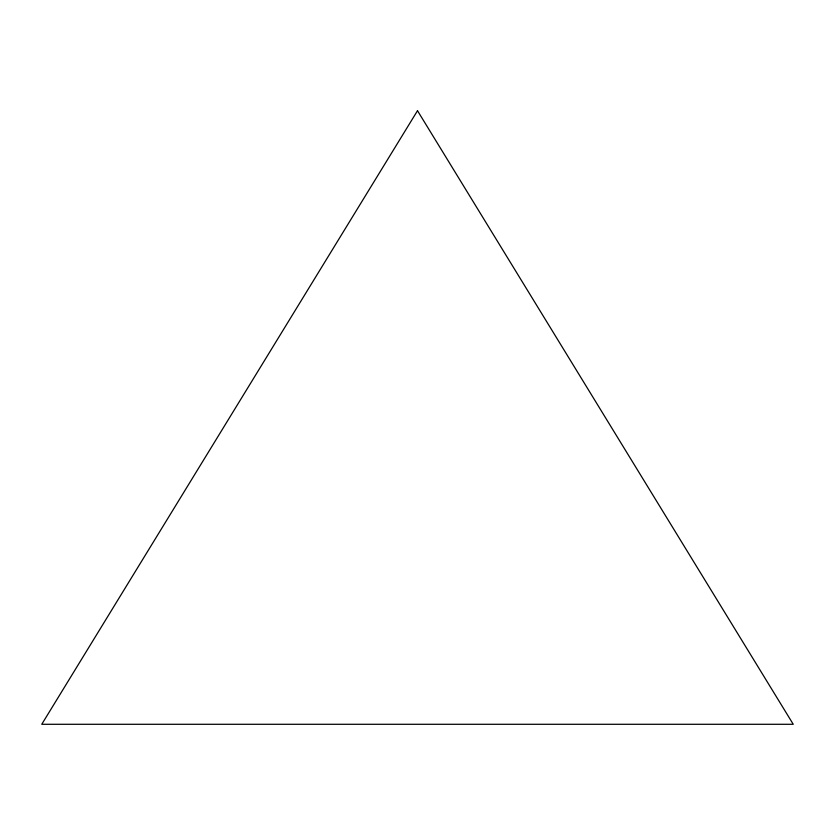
<?xml version="1.0" encoding="UTF-8"?>
<svg xmlns="http://www.w3.org/2000/svg" width="835" height="835" viewBox="0 0 835 835"><rect width="100%" height="100%" fill="white"/><g stroke="black" fill="none" stroke-linecap="round" stroke-linejoin="round"><path stroke-width="1.25" d="M417.5 110.711L41.75 724.289L793.25 724.289L417.5 110.711"/></g></svg>
